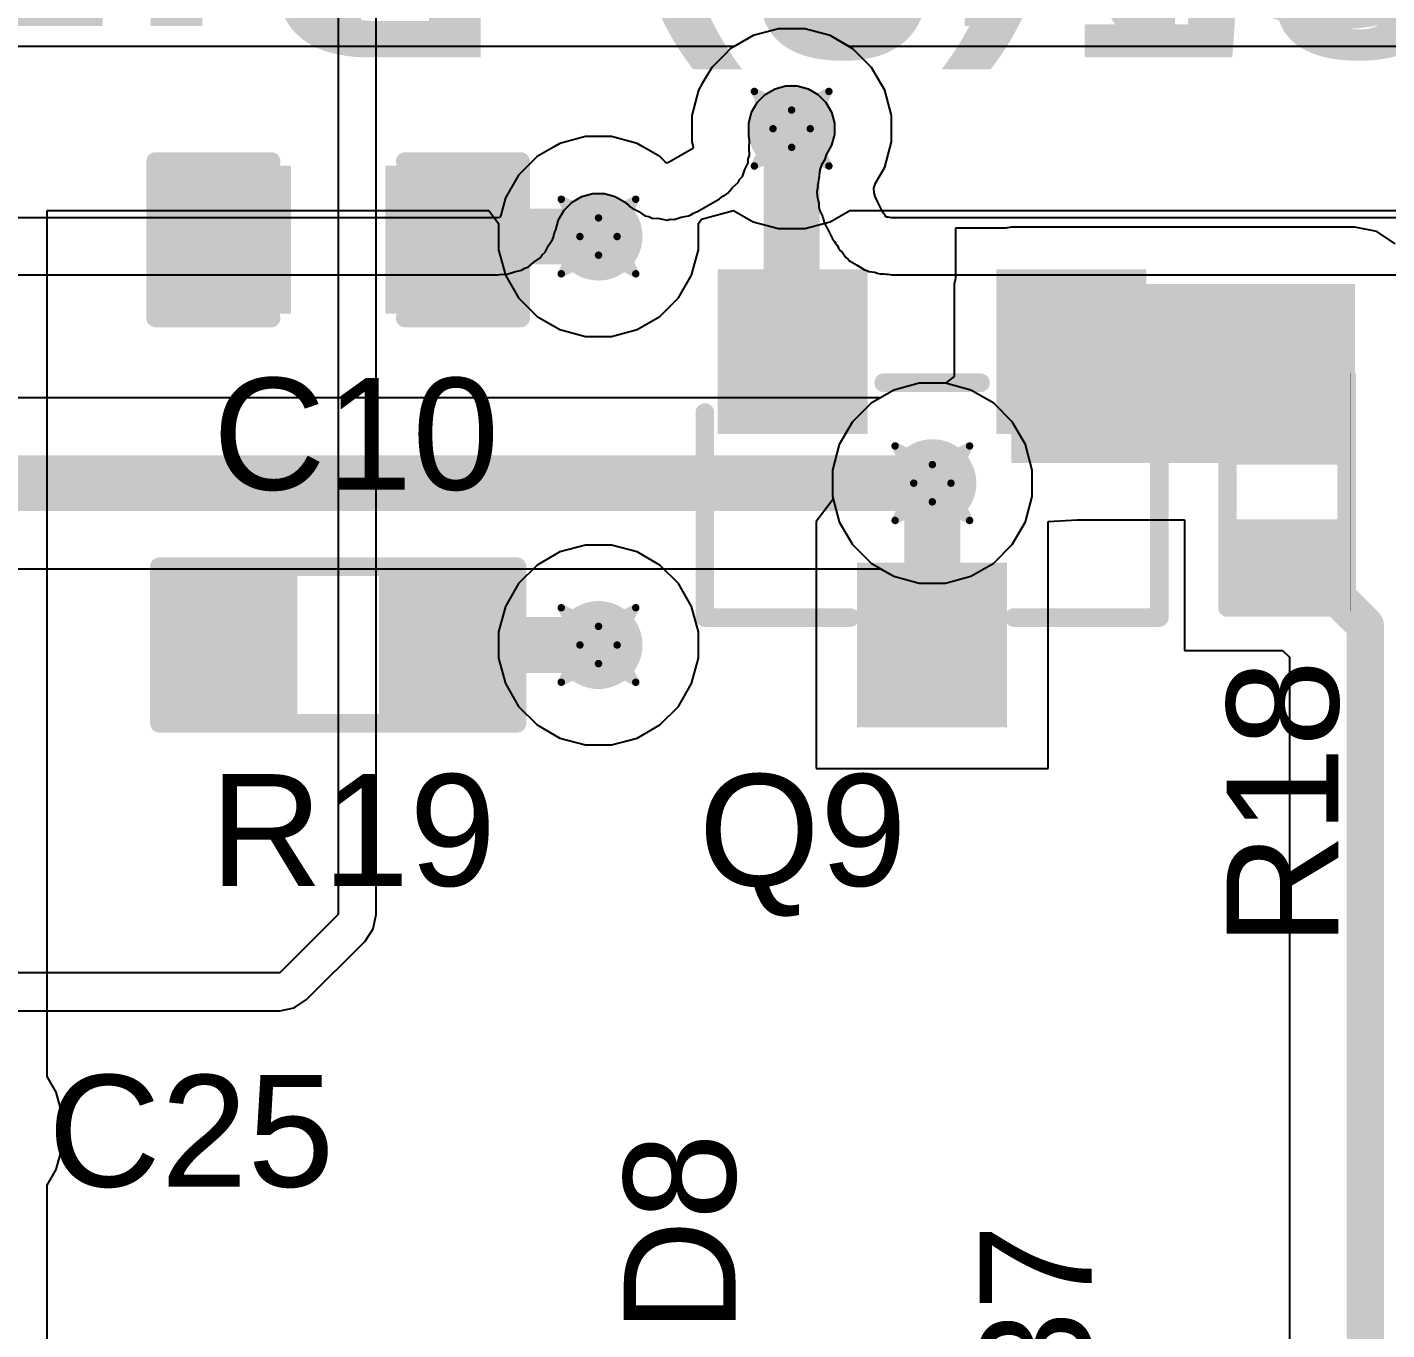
# Model space of a CAD drawing. Header units: inches. Extents: x -36 to 349, y -11 to 240.
# Drawn here: x 7.7 to 16.97, y 102.73 to 111.61 of the extents above; entities that cross this region are included whole.
import ezdxf

# ---------------------------------------------------------------- set-up
doc = ezdxf.new("R2010")
doc.units = ezdxf.units.IN
for name, color, linetype in [('Bottom Layer', 5, 'Continuous'), ('Drill Drawing', 1, 'Continuous'), ('Layer 1', 16, 'Continuous'), ('Layer 2', 76, 'Continuous'), ('Top Layer', 1, 'Continuous'), ('Top Overlay', 2, 'Continuous'), ('Top Paste', 8, 'Continuous'), ('Top Solder', 216, 'Continuous'), ('Via Holes', 16, 'Continuous')]:
    doc.layers.add(name, color=color, linetype=linetype)
doc.styles.add('Arial', font='', dxfattribs={"height": 0.2})
doc.styles.add('Arial Black_Bold', font='', dxfattribs={"height": 0.2})
doc.styles.get('Arial').set_extended_font_data('Arial')
doc.styles.get('Arial Black_Bold').set_extended_font_data('Arial Black', bold=True)

# ---------------------------------------------------------------- blocks, each defined once
blk = doc.blocks.new('R___0603_286')
at = {"layer": 'Top Layer'}
for points in [[(-0.381, 0.4445), (-0.381, -0.4445), (-1.143, -0.4445), (-1.143, 0.4445)], [(1.143, 0.4445), (1.143, -0.4445), (0.381, -0.4445), (0.381, 0.4445)]]:
    blk.add_hatch(color=1, dxfattribs=at).paths.add_polyline_path(points)
at = {"layer": 'Top Paste'}
for points in [[(-0.381, 0.4445), (-0.381, -0.4445), (-1.143, -0.4445), (-1.143, 0.4445)], [(1.143, 0.4445), (1.143, -0.4445), (0.381, -0.4445), (0.381, 0.4445)]]:
    blk.add_hatch(color=8, dxfattribs=at).paths.add_polyline_path(points)
at = {"layer": 'Top Solder'}
for points in [[(-0.2794, 0.5461), (-0.2794, -0.5461), (-1.2446, -0.5461), (-1.2446, 0.5461)], [(1.2446, 0.5461), (1.2446, -0.5461), (0.2794, -0.5461), (0.2794, 0.5461)]]:
    blk.add_hatch(color=216, dxfattribs=at).paths.add_polyline_path(points)
at = {"layer": 'Top Overlay'}
for points in [[(-1.2192, 0.5334, 0.127, 0.127, 0), (-1.2192, -0.5334, 0.127, 0.127, 0)], [(1.2192, 0.5334, 0.127, 0.127, 0), (-1.2192, 0.5334, 0.127, 0.127, 0)], [(1.2192, 0.5334, 0.127, 0.127, 0), (1.2192, -0.5334, 0.127, 0.127, 0)], [(1.2192, -0.5334, 0.127, 0.127, 0), (-1.2192, -0.5334, 0.127, 0.127, 0)]]:
    blk.add_lwpolyline(points, format="xyseb", dxfattribs=at)
for points in [[(-1.2509, 0.5334, 0.0635, 0.0635, 1), (-1.1874, 0.5334, 0.0635, 0.0635, 1)], [(-1.2509, 0.5334, 0.0635, 0.0635, 1), (-1.1874, 0.5334, 0.0635, 0.0635, 1)], [(1.1875, 0.5334, 0.0635, 0.0635, 1), (1.251, 0.5334, 0.0635, 0.0635, 1)], [(1.1875, 0.5334, 0.0635, 0.0635, 1), (1.251, 0.5334, 0.0635, 0.0635, 1)], [(-1.2509, -0.5334, 0.0635, 0.0635, 1), (-1.1874, -0.5334, 0.0635, 0.0635, 1)], [(-1.2509, -0.5334, 0.0635, 0.0635, 1), (-1.1874, -0.5334, 0.0635, 0.0635, 1)], [(1.1875, -0.5334, 0.0635, 0.0635, 1), (1.251, -0.5334, 0.0635, 0.0635, 1)], [(1.1875, -0.5334, 0.0635, 0.0635, 1), (1.251, -0.5334, 0.0635, 0.0635, 1)]]:
    blk.add_lwpolyline(points, format="xyseb", close=True, dxfattribs=at)
blk = doc.blocks.new('R___0402_287')
at = {"layer": 'Top Layer'}
for points in [[(-0.6985, -0.3175), (-0.6985, 0.3175), (-0.2413, 0.3175), (-0.2413, -0.3175)], [(0.2413, -0.3175), (0.2413, 0.3175), (0.6985, 0.3175), (0.6985, -0.3175)]]:
    blk.add_hatch(color=1, dxfattribs=at).paths.add_polyline_path(points)
at = {"layer": 'Top Paste'}
for points in [[(-0.6985, -0.3175), (-0.6985, 0.3175), (-0.2413, 0.3175), (-0.2413, -0.3175)], [(0.2413, -0.3175), (0.2413, 0.3175), (0.6985, 0.3175), (0.6985, -0.3175)]]:
    blk.add_hatch(color=8, dxfattribs=at).paths.add_polyline_path(points)
at = {"layer": 'Top Solder'}
for points in [[(-0.7535, -0.3725), (-0.7535, 0.3725), (-0.1863, 0.3725), (-0.1863, -0.3725)], [(0.1863, -0.3725), (0.1863, 0.3725), (0.7535, 0.3725), (0.7535, -0.3725)]]:
    blk.add_hatch(color=216, dxfattribs=at).paths.add_polyline_path(points)
at = {"layer": 'Top Overlay'}
for points in [[(-0.7874, 0.4064, 0.127, 0.127, 0), (-0.7874, -0.4064, 0.127, 0.127, 0)], [(-0.7874, 0.4064, 0.127, 0.127, 0), (0.7874, 0.4064, 0.127, 0.127, 0)], [(0.7874, 0.4064, 0.127, 0.127, 0), (0.7874, -0.4064, 0.127, 0.127, 0)], [(-0.7874, -0.4064, 0.127, 0.127, 0), (0.7874, -0.4064, 0.127, 0.127, 0)], [(-0.8128, -0.4318, 0.00323, 0.00323, 0), (0.8128, -0.4318, 0.00323, 0.00323, 0)]]:
    blk.add_lwpolyline(points, format="xyseb", dxfattribs=at)
for points in [[(-0.8191, 0.4064, 0.0635, 0.0635, 1), (-0.7556, 0.4064, 0.0635, 0.0635, 1)], [(-0.8191, 0.4064, 0.0635, 0.0635, 1), (-0.7556, 0.4064, 0.0635, 0.0635, 1)], [(0.7557, 0.4064, 0.0635, 0.0635, 1), (0.8192, 0.4064, 0.0635, 0.0635, 1)], [(0.7557, 0.4064, 0.0635, 0.0635, 1), (0.8192, 0.4064, 0.0635, 0.0635, 1)], [(-0.8191, -0.4064, 0.0635, 0.0635, 1), (-0.7556, -0.4064, 0.0635, 0.0635, 1)], [(-0.8191, -0.4064, 0.0635, 0.0635, 1), (-0.7556, -0.4064, 0.0635, 0.0635, 1)], [(0.7557, -0.4064, 0.0635, 0.0635, 1), (0.8192, -0.4064, 0.0635, 0.0635, 1)], [(0.7557, -0.4064, 0.0635, 0.0635, 1), (0.8192, -0.4064, 0.0635, 0.0635, 1)], [(-0.8136, -0.4318, 0.00161, 0.00161, 1), (-0.812, -0.4318, 0.00161, 0.00161, 1)], [(0.812, -0.4318, 0.00161, 0.00161, 1), (0.8136, -0.4318, 0.00161, 0.00161, 1)]]:
    blk.add_lwpolyline(points, format="xyseb", close=True, dxfattribs=at)
blk = doc.blocks.new('SOT_23_301')
at = {"layer": 'Top Layer'}
for points in [[(-0.41, 1.46), (0.41, 1.46), (0.41, 0.54), (-0.41, 0.54)], [(-1.36, -0.54), (-0.54, -0.54), (-0.54, -1.46), (-1.36, -1.46)], [(0.54, -0.54), (1.36, -0.54), (1.36, -1.46), (0.54, -1.46)]]:
    blk.add_hatch(color=1, dxfattribs=at).paths.add_polyline_path(points)
at = {"layer": 'Top Paste'}
for points in [[(-0.41, 1.46), (0.41, 1.46), (0.41, 0.54), (-0.41, 0.54)], [(-1.36, -0.54), (-0.54, -0.54), (-0.54, -1.46), (-1.36, -1.46)], [(0.54, -0.54), (1.36, -0.54), (1.36, -1.46), (0.54, -1.46)]]:
    blk.add_hatch(color=8, dxfattribs=at).paths.add_polyline_path(points)
at = {"layer": 'Top Solder'}
for points in [[(-0.5116, 1.5616), (0.5116, 1.5616), (0.5116, 0.4384), (-0.5116, 0.4384)], [(-1.4616, -0.4384), (-0.4384, -0.4384), (-0.4384, -1.5616), (-1.4616, -1.5616)], [(0.4384, -0.4384), (1.4616, -0.4384), (1.4616, -1.5616), (0.4384, -1.5616)]]:
    blk.add_hatch(color=216, dxfattribs=at).paths.add_polyline_path(points)
at = {"layer": 'Top Overlay'}
for points in [[(-0.5588, 0.8128, 0.127, 0.127, 0), (-1.5494, 0.8128, 0.127, 0.127, 0)], [(-1.5494, 0.8128, 0.127, 0.127, 0), (-1.5494, -0.5842, 0.127, 0.127, 0)], [(1.5494, 0.8128, 0.127, 0.127, 0), (0.5588, 0.8128, 0.127, 0.127, 0)], [(1.5494, 0.8128, 0.127, 0.127, 0), (1.5494, -0.5842, 0.127, 0.127, 0)], [(0.3302, -0.7874, 0.127, 0.127, 0), (-0.3302, -0.7874, 0.127, 0.127, 0)], [(-1.6764, -1.0414, 0.127, 0.127, 0), (-1.6764, -1.2954, 0.127, 0.127, 0)], [(-1.5494, -1.1684, 0.127, 0.127, 0), (-1.6764, -1.0414, 0.127, 0.127, 0)], [(-1.5494, -1.1684, 0.127, 0.127, 0), (-1.6764, -1.2954, 0.127, 0.127, 0)]]:
    blk.add_lwpolyline(points, format="xyseb", dxfattribs=at)
for points in [[(-1.5812, 0.8128, 0.0635, 0.0635, 1), (-1.5177, 0.8128, 0.0635, 0.0635, 1)], [(-1.5812, 0.8128, 0.0635, 0.0635, 1), (-1.5177, 0.8128, 0.0635, 0.0635, 1)], [(-0.5906, 0.8128, 0.0635, 0.0635, 1), (-0.5271, 0.8128, 0.0635, 0.0635, 1)], [(0.527, 0.8128, 0.0635, 0.0635, 1), (0.5905, 0.8128, 0.0635, 0.0635, 1)], [(1.5176, 0.8128, 0.0635, 0.0635, 1), (1.5811, 0.8128, 0.0635, 0.0635, 1)], [(1.5176, 0.8128, 0.0635, 0.0635, 1), (1.5811, 0.8128, 0.0635, 0.0635, 1)], [(-1.5812, -0.5842, 0.0635, 0.0635, 1), (-1.5177, -0.5842, 0.0635, 0.0635, 1)], [(1.5176, -0.5842, 0.0635, 0.0635, 1), (1.5811, -0.5842, 0.0635, 0.0635, 1)], [(-0.362, -0.7874, 0.0635, 0.0635, 1), (-0.2985, -0.7874, 0.0635, 0.0635, 1)], [(0.2984, -0.7874, 0.0635, 0.0635, 1), (0.3619, -0.7874, 0.0635, 0.0635, 1)], [(-1.7082, -1.0414, 0.0635, 0.0635, 1), (-1.6447, -1.0414, 0.0635, 0.0635, 1)], [(-1.7082, -1.0414, 0.0635, 0.0635, 1), (-1.6447, -1.0414, 0.0635, 0.0635, 1)], [(-1.5812, -1.1684, 0.0635, 0.0635, 1), (-1.5177, -1.1684, 0.0635, 0.0635, 1)], [(-1.5812, -1.1684, 0.0635, 0.0635, 1), (-1.5177, -1.1684, 0.0635, 0.0635, 1)], [(-1.7082, -1.2954, 0.0635, 0.0635, 1), (-1.6447, -1.2954, 0.0635, 0.0635, 1)], [(-1.7082, -1.2954, 0.0635, 0.0635, 1), (-1.6447, -1.2954, 0.0635, 0.0635, 1)]]:
    blk.add_lwpolyline(points, format="xyseb", close=True, dxfattribs=at)
blk = doc.blocks.new('C___0603_493')
at = {"layer": 'Top Layer'}
for points in [[(-0.381, 0.4445), (-0.381, -0.4445), (-1.143, -0.4445), (-1.143, 0.4445)], [(1.143, 0.4445), (1.143, -0.4445), (0.381, -0.4445), (0.381, 0.4445)]]:
    blk.add_hatch(color=1, dxfattribs=at).paths.add_polyline_path(points)
at = {"layer": 'Top Paste'}
for points in [[(-0.381, 0.4445), (-0.381, -0.4445), (-1.143, -0.4445), (-1.143, 0.4445)], [(1.143, 0.4445), (1.143, -0.4445), (0.381, -0.4445), (0.381, 0.4445)]]:
    blk.add_hatch(color=8, dxfattribs=at).paths.add_polyline_path(points)
at = {"layer": 'Top Solder'}
for points in [[(-0.321, 0.5045), (-0.321, -0.5045), (-1.203, -0.5045), (-1.203, 0.5045)], [(1.203, 0.5045), (1.203, -0.5045), (0.321, -0.5045), (0.321, 0.5045)]]:
    blk.add_hatch(color=216, dxfattribs=at).paths.add_polyline_path(points)
at = {"layer": 'Top Overlay'}
for points in [[(-1.2446, 0.5334, 0.127, 0.127, 0), (-1.2446, -0.5334, 0.127, 0.127, 0)], [(-0.4572, 0.5334, 0.127, 0.127, 0), (-1.2446, 0.5334, 0.127, 0.127, 0)], [(1.2446, 0.5334, 0.127, 0.127, 0), (0.4572, 0.5334, 0.127, 0.127, 0)], [(1.2446, 0.5334, 0.127, 0.127, 0), (1.2446, -0.5334, 0.127, 0.127, 0)], [(-0.4572, -0.5334, 0.127, 0.127, 0), (-1.2446, -0.5334, 0.127, 0.127, 0)], [(1.2446, -0.5334, 0.127, 0.127, 0), (0.4572, -0.5334, 0.127, 0.127, 0)]]:
    blk.add_lwpolyline(points, format="xyseb", dxfattribs=at)
for points in [[(-1.2763, 0.5334, 0.0635, 0.0635, 1), (-1.2128, 0.5334, 0.0635, 0.0635, 1)], [(-1.2763, 0.5334, 0.0635, 0.0635, 1), (-1.2128, 0.5334, 0.0635, 0.0635, 1)], [(-0.4889, 0.5334, 0.0635, 0.0635, 1), (-0.4254, 0.5334, 0.0635, 0.0635, 1)], [(0.4255, 0.5334, 0.0635, 0.0635, 1), (0.489, 0.5334, 0.0635, 0.0635, 1)], [(1.2129, 0.5334, 0.0635, 0.0635, 1), (1.2764, 0.5334, 0.0635, 0.0635, 1)], [(1.2129, 0.5334, 0.0635, 0.0635, 1), (1.2764, 0.5334, 0.0635, 0.0635, 1)], [(-1.2763, -0.5334, 0.0635, 0.0635, 1), (-1.2128, -0.5334, 0.0635, 0.0635, 1)], [(-1.2763, -0.5334, 0.0635, 0.0635, 1), (-1.2128, -0.5334, 0.0635, 0.0635, 1)], [(-0.4889, -0.5334, 0.0635, 0.0635, 1), (-0.4254, -0.5334, 0.0635, 0.0635, 1)], [(0.4255, -0.5334, 0.0635, 0.0635, 1), (0.489, -0.5334, 0.0635, 0.0635, 1)], [(1.2129, -0.5334, 0.0635, 0.0635, 1), (1.2764, -0.5334, 0.0635, 0.0635, 1)], [(1.2129, -0.5334, 0.0635, 0.0635, 1), (1.2764, -0.5334, 0.0635, 0.0635, 1)]]:
    blk.add_lwpolyline(points, format="xyseb", close=True, dxfattribs=at)

msp = doc.modelspace()

# ---------------------------------------------------------------- hatches: boundary and pattern name
at = {"layer": 'Bottom Layer'}
h = msp.add_hatch(color=5, dxfattribs=at)
edge = h.paths.add_edge_path()
edge.add_arc((12.9083, 110.9201), 0.3, 0, 360)
h = msp.add_hatch(color=5, dxfattribs=at)
edge = h.paths.add_edge_path()
edge.add_arc((11.5914, 110.1852), 0.3, 0, 360)
h = msp.add_hatch(color=5, dxfattribs=at)
edge = h.paths.add_edge_path()
edge.add_arc((13.8677, 108.5039), 0.3, 0, 360)
h = msp.add_hatch(color=5, dxfattribs=at)
edge = h.paths.add_edge_path()
edge.add_arc((11.5914, 107.4011), 0.3, 0, 360)
at = {"layer": 'Layer 1'}
h = msp.add_hatch(color=16, dxfattribs=at)
edge = h.paths.add_edge_path()
edge.add_arc((12.9083, 110.9201), 0.3, 0, 360)
h = msp.add_hatch(color=16, dxfattribs=at)
edge = h.paths.add_edge_path()
edge.add_arc((11.5914, 110.1852), 0.3, 0, 360)
h = msp.add_hatch(color=16, dxfattribs=at)
edge = h.paths.add_edge_path()
edge.add_arc((13.8677, 108.5039), 0.3, 0, 360)
h = msp.add_hatch(color=16, dxfattribs=at)
edge = h.paths.add_edge_path()
edge.add_arc((11.5914, 107.4011), 0.3, 0, 360)
at = {"layer": 'Layer 2'}
h = msp.add_hatch(color=76, dxfattribs=at)
edge = h.paths.add_edge_path()
edge.add_arc((12.9083, 110.9201), 0.3, 0, 360)
h = msp.add_hatch(color=76, dxfattribs=at)
edge = h.paths.add_edge_path()
edge.add_arc((11.5914, 110.1852), 0.3, 0, 360)
h = msp.add_hatch(color=76, dxfattribs=at)
edge = h.paths.add_edge_path()
edge.add_arc((13.8677, 108.5039), 0.3, 0, 360)
h = msp.add_hatch(color=76, dxfattribs=at)
edge = h.paths.add_edge_path()
edge.add_arc((11.5914, 107.4011), 0.3, 0, 360)
at = {"layer": 'Top Layer'}
h = msp.add_hatch(color=1, dxfattribs=at)
edge = h.paths.add_edge_path()
edge.add_arc((12.9083, 110.9201), 0.3, 0, 360)
h = msp.add_hatch(color=1, dxfattribs=at)
edge = h.paths.add_edge_path()
edge.add_arc((11.5914, 110.1852), 0.3, 0, 360)
msp.add_hatch(color=1, dxfattribs=at).paths.add_polyline_path([(14.4058, 108.6424), (16.7487, 108.6424), (16.7487, 109.8612), (14.4058, 109.8612)])
h = msp.add_hatch(color=1, dxfattribs=at)
edge = h.paths.add_edge_path()
edge.add_arc((13.8677, 108.5039), 0.3, 0, 360)
h = msp.add_hatch(color=1, dxfattribs=at)
edge = h.paths.add_edge_path()
edge.add_arc((11.5914, 107.4011), 0.3, 0, 360)
at = {"layer": 'Via Holes'}
h = msp.add_hatch(color=7, dxfattribs=at)
edge = h.paths.add_edge_path()
edge.add_arc((12.9083, 110.9201), 0.15, 0, 360)
h = msp.add_hatch(color=7, dxfattribs=at)
edge = h.paths.add_edge_path()
edge.add_arc((11.5914, 110.1852), 0.15, 0, 360)
h = msp.add_hatch(color=7, dxfattribs=at)
edge = h.paths.add_edge_path()
edge.add_arc((13.8677, 108.5039), 0.15, 0, 360)
h = msp.add_hatch(color=7, dxfattribs=at)
edge = h.paths.add_edge_path()
edge.add_arc((11.5914, 107.4011), 0.15, 0, 360)

# ---------------------------------------------------------------- linework, layer by layer
at = {"layer": 'Bottom Layer'}
for p, q in [((12.6011, 111.5291), (12.4901, 111.465)), ((12.6454, 111.5547), (12.6011, 111.5291)), ((12.6011, 111.5291), (12.6011, 111.5291)), ((12.8186, 111.6011), (12.6454, 111.5547)), ((12.9979, 111.6011), (12.8186, 111.6011)), ((13.1711, 111.5547), (12.9979, 111.6011)), ((13.2154, 111.5291), (13.1711, 111.5547)), ((13.3264, 111.465), (13.2154, 111.5291)), ((13.2154, 111.5291), (13.2154, 111.5291)), ((12.4901, 111.465), (12.454, 111.4289)), ((13.417, 111.3744), (13.3264, 111.465)), ((12.4539, 111.4288), (12.3633, 111.3382)), ((12.454, 111.4289), (12.4539, 111.4288)), ((13.4532, 111.3382), (13.417, 111.3744)), ((13.417, 111.3744), (13.417, 111.3744)), ((12.3633, 111.3382), (12.2992, 111.2272)), ((13.5173, 111.2272), (13.4532, 111.3382)), ((12.2737, 111.1829), (12.2273, 111.0097)), ((12.2992, 111.2272), (12.2737, 111.1829)), ((12.2992, 111.2272), (12.2992, 111.2272)), ((12.6742, 111.0997), (12.7286, 111.1542)), ((12.7286, 111.1542), (12.7953, 111.1927)), ((12.7953, 111.1927), (12.8697, 111.2126)), ((12.8697, 111.2126), (12.9468, 111.2126)), ((12.9468, 111.2126), (13.0212, 111.1927)), ((13.0212, 111.1927), (13.0879, 111.1542)), ((13.0879, 111.1542), (13.1423, 111.0997)), ((13.5428, 111.1829), (13.5173, 111.2272)), ((13.5173, 111.2272), (13.5173, 111.2272)), ((13.5893, 111.0097), (13.5428, 111.1829)), ((12.6357, 111.033), (12.6742, 111.0997)), ((13.1423, 111.0997), (13.1809, 111.033)), ((12.2273, 111.0097), (12.2273, 110.8304)), ((12.6157, 110.9586), (12.6357, 111.033)), ((13.1809, 111.033), (13.2008, 110.9586)), ((13.5893, 110.8304), (13.5893, 111.0097)), ((12.6157, 110.8663), (12.6157, 110.9586)), ((13.2008, 110.8816), (13.1809, 110.8072)), ((13.2008, 110.9586), (13.2008, 110.8816)), ((11.2842, 110.7942), (11.1733, 110.7301)), ((11.2843, 110.7942), (11.2842, 110.7942)), ((11.3285, 110.8198), (11.2843, 110.7942)), ((11.5017, 110.8662), (11.3285, 110.8198)), ((11.6811, 110.8662), (11.5017, 110.8662)), ((11.8543, 110.8198), (11.6811, 110.8662)), ((11.8985, 110.7942), (11.8543, 110.8198)), ((11.8986, 110.7942), (11.8985, 110.7942)), ((12.0095, 110.7301), (11.8986, 110.7942)), ((12.236, 110.7893), (12.2223, 110.7788)), ((12.2273, 110.8304), (12.2337, 110.8063)), ((12.2337, 110.8063), (12.236, 110.7893)), ((12.6189, 110.857), (12.6157, 110.8663)), ((12.6178, 110.7893), (12.6211, 110.84)), ((12.6211, 110.7386), (12.6178, 110.7893)), ((12.6211, 110.84), (12.6189, 110.857)), ((13.1809, 110.8072), (13.1436, 110.7426)), ((13.5428, 110.6572), (13.5893, 110.8304)), ((11.1371, 110.694), (11.0465, 110.6033)), ((11.1733, 110.7301), (11.1371, 110.694)), ((11.1371, 110.694), (11.1371, 110.694)), ((12.0433, 110.6964), (12.0095, 110.7301)), ((12.0569, 110.6859), (12.0433, 110.6964)), ((12.0728, 110.6925), (12.0569, 110.6859)), ((12.2223, 110.7788), (12.0728, 110.6925)), ((12.6112, 110.6887), (12.6129, 110.7143)), ((12.6129, 110.7143), (12.6211, 110.7386)), ((13.1313, 110.7063), (13.1121, 110.6732)), ((13.1436, 110.7426), (13.1313, 110.7063)), ((11.0465, 110.6033), (10.9568, 110.4481)), ((12.5724, 110.5951), (12.5887, 110.6432)), ((12.5887, 110.6432), (12.6112, 110.6887)), ((13.0956, 110.6011), (13.0948, 110.599)), ((13.0948, 110.599), (13.095, 110.5968)), ((13.1006, 110.6391), (13.0956, 110.6011)), ((13.1121, 110.6732), (13.1006, 110.6391)), ((13.48, 110.5483), (13.5428, 110.6572)), ((12.4725, 110.4811), (12.506, 110.5193)), ((12.506, 110.5193), (12.5442, 110.5528)), ((12.5442, 110.5528), (12.5555, 110.5758)), ((12.5555, 110.5758), (12.5724, 110.5951)), ((13.0858, 110.5289), (13.0806, 110.491)), ((13.0875, 110.5412), (13.0855, 110.5352)), ((13.0855, 110.5352), (13.0858, 110.5289)), ((13.0908, 110.565), (13.0875, 110.5412)), ((13.095, 110.5968), (13.0908, 110.565)), ((13.4684, 110.5142), (13.48, 110.5483)), ((13.4703, 110.4823), (13.4684, 110.5142)), ((10.9568, 110.4481), (10.9253, 110.3303)), ((11.3573, 110.3648), (11.4118, 110.4193)), ((11.4118, 110.4193), (11.4785, 110.4578)), ((11.4785, 110.4578), (11.5529, 110.4777)), ((11.5529, 110.4777), (11.6299, 110.4777)), ((11.6299, 110.4777), (11.7043, 110.4578)), ((11.7043, 110.4578), (11.7798, 110.4142)), ((11.7798, 110.4142), (11.7806, 110.4137)), ((11.7806, 110.4137), (11.7822, 110.4113)), ((12.267, 110.3561), (12.4166, 110.4424)), ((12.4166, 110.4424), (12.4274, 110.4519)), ((12.4274, 110.4519), (12.4302, 110.4529)), ((12.4302, 110.4529), (12.4397, 110.4612)), ((12.4397, 110.4612), (12.4588, 110.4707)), ((12.4588, 110.4707), (12.4725, 110.4811)), ((13.0806, 110.491), (13.0825, 110.4591)), ((13.0825, 110.4591), (13.09, 110.4305)), ((13.09, 110.4305), (13.0895, 110.4263)), ((13.0895, 110.4263), (13.0926, 110.4155)), ((13.0926, 110.4155), (13.0945, 110.3839)), ((13.4767, 110.4579), (13.4703, 110.4823)), ((13.4923, 110.4276), (13.4767, 110.4579)), ((13.4934, 110.4236), (13.4923, 110.4276)), ((13.5331, 110.3462), (13.4934, 110.4236)), ((10.9253, 110.3303), (10.9187, 110.3144)), ((11.3188, 110.2981), (11.3573, 110.3648)), ((11.7822, 110.4113), (11.7928, 110.4042)), ((11.7928, 110.4042), (11.8068, 110.3882)), ((11.8068, 110.3882), (11.8205, 110.3777)), ((11.8205, 110.3777), (11.866, 110.3553)), ((11.866, 110.3553), (11.9082, 110.327)), ((11.9082, 110.327), (11.9334, 110.322)), ((11.9334, 110.322), (11.9564, 110.3107)), ((12.1557, 110.3171), (12.2056, 110.327)), ((12.2056, 110.327), (12.2215, 110.3336)), ((12.2215, 110.3336), (12.2392, 110.3454)), ((12.2392, 110.3454), (12.2512, 110.3495)), ((12.2512, 110.3495), (12.2534, 110.3514)), ((12.2534, 110.3514), (12.267, 110.3561)), ((13.0945, 110.3839), (13.1009, 110.3595)), ((13.1009, 110.3595), (13.1176, 110.3251)), ((13.1176, 110.3251), (13.1209, 110.3125)), ((13.5468, 110.329), (13.5331, 110.3462)), ((13.5532, 110.3165), (13.5468, 110.329)), ((10.9016, 110.3122), (7.1787, 110.3122)), ((10.9187, 110.3144), (10.9016, 110.3122)), ((11.2941, 110.2168), (11.3005, 110.2298)), ((11.3005, 110.2298), (11.3188, 110.2981)), ((11.9564, 110.3107), (12.0071, 110.3074)), ((12.0071, 110.3074), (12.0569, 110.2975)), ((12.0569, 110.2975), (12.0821, 110.3025)), ((12.0821, 110.3025), (12.1076, 110.3008)), ((12.1076, 110.3008), (12.1557, 110.3171)), ((13.1209, 110.3125), (13.1226, 110.3103)), ((13.1226, 110.3103), (13.1311, 110.2805)), ((13.1311, 110.2805), (13.1466, 110.2502)), ((13.1466, 110.2502), (13.1478, 110.2462)), ((13.1478, 110.2462), (13.1875, 110.1689)), ((13.5672, 110.3165), (13.5532, 110.3165)), ((13.5888, 110.3122), (13.5672, 110.3165)), ((19.8409, 110.3122), (13.5888, 110.3122)), ((11.2494, 110.1235), (11.2776, 110.1658)), ((11.2776, 110.1658), (11.2842, 110.1816)), ((11.2842, 110.1816), (11.2883, 110.2025)), ((11.2883, 110.2025), (11.2939, 110.2139)), ((11.2939, 110.2139), (11.2941, 110.2168)), ((13.1875, 110.1689), (13.2012, 110.1516)), ((13.2012, 110.1516), (13.2012, 110.1516)), ((13.2012, 110.1516), (13.2076, 110.1391)), ((13.2076, 110.1391), (13.2177, 110.1264)), ((11.1934, 110.0398), (11.2076, 110.0611)), ((11.2076, 110.0611), (11.2269, 110.078)), ((11.2269, 110.078), (11.2494, 110.1235)), ((13.2177, 110.1264), (13.2287, 110.1049)), ((13.2287, 110.1049), (13.2424, 110.0876)), ((13.2424, 110.0876), (13.2551, 110.0768)), ((13.2551, 110.0768), (13.2785, 110.0418)), ((13.2785, 110.0418), (13.2918, 110.0329)), ((11.0175, 109.9456), (11.0674, 109.9556)), ((11.0674, 109.9556), (11.0887, 109.9698)), ((11.0887, 109.9698), (11.1129, 109.978)), ((11.1129, 109.978), (11.1511, 110.0115)), ((11.1511, 110.0115), (11.1934, 110.0398)), ((13.2918, 110.0329), (13.3018, 110.0204)), ((13.3018, 110.0204), (13.3544, 109.9911)), ((13.3544, 109.9911), (13.4045, 109.9576)), ((13.4045, 109.9576), (13.4202, 109.9545)), ((13.4202, 109.9545), (13.4342, 109.9467)), ((7.3385, 109.9237), (10.9016, 109.9237)), ((10.9016, 109.9237), (10.9158, 109.9266)), ((10.9158, 109.9266), (10.9187, 109.926)), ((10.9187, 109.926), (10.9311, 109.9284)), ((10.9311, 109.9284), (10.9523, 109.9271)), ((10.9523, 109.9271), (10.9694, 109.9293)), ((10.9694, 109.9293), (11.0175, 109.9456)), ((13.4342, 109.9467), (13.476, 109.9419)), ((13.476, 109.9419), (13.4914, 109.9355)), ((13.4914, 109.9355), (13.513, 109.9312)), ((13.513, 109.9312), (13.5372, 109.9312)), ((13.5372, 109.9312), (13.5532, 109.928)), ((13.5532, 109.928), (13.5672, 109.928)), ((13.5672, 109.928), (13.5888, 109.9237)), ((13.5888, 109.9237), (19.6286, 109.9237)), ((13.6048, 109.1385), (13.5149, 109.0866)), ((13.778, 109.1849), (13.6048, 109.1385)), ((13.9573, 109.1849), (13.778, 109.1849)), ((14.1305, 109.1385), (13.9573, 109.1849)), ((14.2858, 109.0488), (14.1305, 109.1385)), ((13.5149, 109.0866), (6.799, 109.0866)), ((14.4126, 108.922), (14.2858, 109.0488)), ((14.5022, 108.7668), (14.4126, 108.922)), ((14.5487, 108.5935), (14.5022, 108.7668)), ((14.5487, 108.4142), (14.5487, 108.5935)), ((14.5022, 108.241), (14.5487, 108.4142)), ((14.4126, 108.0858), (14.5022, 108.241)), ((14.2858, 107.959), (14.4126, 108.0858)), ((6.799, 107.9212), (13.5149, 107.9212)), ((13.5149, 107.9212), (13.6048, 107.8693)), ((14.1305, 107.8693), (14.2858, 107.959)), ((13.6048, 107.8693), (13.778, 107.8229)), ((13.778, 107.8229), (13.8546, 107.8229)), ((13.8546, 107.8229), (13.8677, 107.8203)), ((13.8677, 107.8203), (13.8807, 107.8229)), ((13.8807, 107.8229), (13.9573, 107.8229)), ((13.9573, 107.8229), (14.1305, 107.8693))]:
    msp.add_line(p, q, dxfattribs=at)
for points in [[(6.4463, 108.5039, 0.381, 0.381, 0), (13.7668, 108.5039, 0.381, 0.381, 0)], [(13.7668, 108.5039, 0.381, 0.381, 0), (13.8677, 108.403, 0.381, 0.381, 0)]]:
    msp.add_lwpolyline(points, format="xyseb", dxfattribs=at)
for points in [[(13.6715, 108.5039, 0.1905, 0.1905, 1), (13.862, 108.5039, 0.1905, 0.1905, 1)], [(13.6715, 108.5039, 0.1905, 0.1905, 1), (13.862, 108.5039, 0.1905, 0.1905, 1)], [(13.7724, 108.403, 0.1905, 0.1905, 1), (13.9629, 108.403, 0.1905, 0.1905, 1)]]:
    msp.add_lwpolyline(points, format="xyseb", close=True, dxfattribs=at)
at = {"layer": 'Drill Drawing'}
for points in [[(12.6543, 111.1741, 0.0508, 0.0508, 0), (12.9083, 111.0471, 0.0508, 0.0508, 0)], [(12.6543, 111.1741, 0.0508, 0.0508, 0), (12.7813, 110.9201, 0.0508, 0.0508, 0)], [(12.9083, 111.0471, 0.0508, 0.0508, 0), (13.1623, 111.1741, 0.0508, 0.0508, 0)], [(13.0353, 110.9201, 0.0508, 0.0508, 0), (13.1623, 111.1741, 0.0508, 0.0508, 0)], [(12.6543, 110.6661, 0.0508, 0.0508, 0), (12.7813, 110.9201, 0.0508, 0.0508, 0)], [(13.0353, 110.9201, 0.0508, 0.0508, 0), (13.1623, 110.6661, 0.0508, 0.0508, 0)], [(12.6543, 110.6661, 0.0508, 0.0508, 0), (12.9083, 110.7931, 0.0508, 0.0508, 0)], [(12.9083, 110.7931, 0.0508, 0.0508, 0), (13.1623, 110.6661, 0.0508, 0.0508, 0)], [(11.3374, 110.4392, 0.0508, 0.0508, 0), (11.5914, 110.3122, 0.0508, 0.0508, 0)], [(11.3374, 110.4392, 0.0508, 0.0508, 0), (11.4644, 110.1852, 0.0508, 0.0508, 0)], [(11.5914, 110.3122, 0.0508, 0.0508, 0), (11.8454, 110.4392, 0.0508, 0.0508, 0)], [(11.7184, 110.1852, 0.0508, 0.0508, 0), (11.8454, 110.4392, 0.0508, 0.0508, 0)], [(11.3374, 109.9312, 0.0508, 0.0508, 0), (11.4644, 110.1852, 0.0508, 0.0508, 0)], [(11.7184, 110.1852, 0.0508, 0.0508, 0), (11.8454, 109.9312, 0.0508, 0.0508, 0)], [(11.3374, 109.9312, 0.0508, 0.0508, 0), (11.5914, 110.0582, 0.0508, 0.0508, 0)], [(11.5914, 110.0582, 0.0508, 0.0508, 0), (11.8454, 109.9312, 0.0508, 0.0508, 0)], [(13.6137, 108.7579, 0.0508, 0.0508, 0), (13.8677, 108.6309, 0.0508, 0.0508, 0)], [(13.6137, 108.7579, 0.0508, 0.0508, 0), (13.7407, 108.5039, 0.0508, 0.0508, 0)], [(13.8677, 108.6309, 0.0508, 0.0508, 0), (14.1217, 108.7579, 0.0508, 0.0508, 0)], [(13.9947, 108.5039, 0.0508, 0.0508, 0), (14.1217, 108.7579, 0.0508, 0.0508, 0)], [(13.6137, 108.2499, 0.0508, 0.0508, 0), (13.7407, 108.5039, 0.0508, 0.0508, 0)], [(13.9947, 108.5039, 0.0508, 0.0508, 0), (14.1217, 108.2499, 0.0508, 0.0508, 0)], [(13.6137, 108.2499, 0.0508, 0.0508, 0), (13.8677, 108.3769, 0.0508, 0.0508, 0)], [(13.8677, 108.3769, 0.0508, 0.0508, 0), (14.1217, 108.2499, 0.0508, 0.0508, 0)], [(11.3374, 107.6551, 0.0508, 0.0508, 0), (11.5914, 107.5281, 0.0508, 0.0508, 0)], [(11.3374, 107.6551, 0.0508, 0.0508, 0), (11.4644, 107.4011, 0.0508, 0.0508, 0)], [(11.5914, 107.5281, 0.0508, 0.0508, 0), (11.8454, 107.6551, 0.0508, 0.0508, 0)], [(11.7184, 107.4011, 0.0508, 0.0508, 0), (11.8454, 107.6551, 0.0508, 0.0508, 0)], [(11.3374, 107.1471, 0.0508, 0.0508, 0), (11.4644, 107.4011, 0.0508, 0.0508, 0)], [(11.7184, 107.4011, 0.0508, 0.0508, 0), (11.8454, 107.1471, 0.0508, 0.0508, 0)], [(11.3374, 107.1471, 0.0508, 0.0508, 0), (11.5914, 107.2741, 0.0508, 0.0508, 0)], [(11.5914, 107.2741, 0.0508, 0.0508, 0), (11.8454, 107.1471, 0.0508, 0.0508, 0)]]:
    msp.add_lwpolyline(points, format="xyseb", dxfattribs=at)
for points in [[(12.6416, 111.1741, 0.0254, 0.0254, 1), (12.667, 111.1741, 0.0254, 0.0254, 1)], [(12.6416, 111.1741, 0.0254, 0.0254, 1), (12.667, 111.1741, 0.0254, 0.0254, 1)], [(13.1496, 111.1741, 0.0254, 0.0254, 1), (13.175, 111.1741, 0.0254, 0.0254, 1)], [(13.1496, 111.1741, 0.0254, 0.0254, 1), (13.175, 111.1741, 0.0254, 0.0254, 1)], [(12.8956, 111.0471, 0.0254, 0.0254, 1), (12.921, 111.0471, 0.0254, 0.0254, 1)], [(12.8956, 111.0471, 0.0254, 0.0254, 1), (12.921, 111.0471, 0.0254, 0.0254, 1)], [(12.7686, 110.9201, 0.0254, 0.0254, 1), (12.794, 110.9201, 0.0254, 0.0254, 1)], [(12.7686, 110.9201, 0.0254, 0.0254, 1), (12.794, 110.9201, 0.0254, 0.0254, 1)], [(13.0226, 110.9201, 0.0254, 0.0254, 1), (13.048, 110.9201, 0.0254, 0.0254, 1)], [(13.0226, 110.9201, 0.0254, 0.0254, 1), (13.048, 110.9201, 0.0254, 0.0254, 1)], [(12.8956, 110.7931, 0.0254, 0.0254, 1), (12.921, 110.7931, 0.0254, 0.0254, 1)], [(12.8956, 110.7931, 0.0254, 0.0254, 1), (12.921, 110.7931, 0.0254, 0.0254, 1)], [(12.6416, 110.6661, 0.0254, 0.0254, 1), (12.667, 110.6661, 0.0254, 0.0254, 1)], [(12.6416, 110.6661, 0.0254, 0.0254, 1), (12.667, 110.6661, 0.0254, 0.0254, 1)], [(13.1496, 110.6661, 0.0254, 0.0254, 1), (13.175, 110.6661, 0.0254, 0.0254, 1)], [(13.1496, 110.6661, 0.0254, 0.0254, 1), (13.175, 110.6661, 0.0254, 0.0254, 1)], [(11.3247, 110.4392, 0.0254, 0.0254, 1), (11.3501, 110.4392, 0.0254, 0.0254, 1)], [(11.3247, 110.4392, 0.0254, 0.0254, 1), (11.3501, 110.4392, 0.0254, 0.0254, 1)], [(11.8327, 110.4392, 0.0254, 0.0254, 1), (11.8581, 110.4392, 0.0254, 0.0254, 1)], [(11.8327, 110.4392, 0.0254, 0.0254, 1), (11.8581, 110.4392, 0.0254, 0.0254, 1)], [(11.5787, 110.3122, 0.0254, 0.0254, 1), (11.6041, 110.3122, 0.0254, 0.0254, 1)], [(11.5787, 110.3122, 0.0254, 0.0254, 1), (11.6041, 110.3122, 0.0254, 0.0254, 1)], [(11.4517, 110.1852, 0.0254, 0.0254, 1), (11.4771, 110.1852, 0.0254, 0.0254, 1)], [(11.4517, 110.1852, 0.0254, 0.0254, 1), (11.4771, 110.1852, 0.0254, 0.0254, 1)], [(11.7057, 110.1852, 0.0254, 0.0254, 1), (11.7311, 110.1852, 0.0254, 0.0254, 1)], [(11.7057, 110.1852, 0.0254, 0.0254, 1), (11.7311, 110.1852, 0.0254, 0.0254, 1)], [(11.5787, 110.0582, 0.0254, 0.0254, 1), (11.6041, 110.0582, 0.0254, 0.0254, 1)], [(11.5787, 110.0582, 0.0254, 0.0254, 1), (11.6041, 110.0582, 0.0254, 0.0254, 1)], [(11.3247, 109.9312, 0.0254, 0.0254, 1), (11.3501, 109.9312, 0.0254, 0.0254, 1)], [(11.3247, 109.9312, 0.0254, 0.0254, 1), (11.3501, 109.9312, 0.0254, 0.0254, 1)], [(11.8327, 109.9312, 0.0254, 0.0254, 1), (11.8581, 109.9312, 0.0254, 0.0254, 1)], [(11.8327, 109.9312, 0.0254, 0.0254, 1), (11.8581, 109.9312, 0.0254, 0.0254, 1)], [(13.601, 108.7579, 0.0254, 0.0254, 1), (13.6264, 108.7579, 0.0254, 0.0254, 1)], [(13.601, 108.7579, 0.0254, 0.0254, 1), (13.6264, 108.7579, 0.0254, 0.0254, 1)], [(14.109, 108.7579, 0.0254, 0.0254, 1), (14.1344, 108.7579, 0.0254, 0.0254, 1)], [(14.109, 108.7579, 0.0254, 0.0254, 1), (14.1344, 108.7579, 0.0254, 0.0254, 1)], [(13.855, 108.6309, 0.0254, 0.0254, 1), (13.8804, 108.6309, 0.0254, 0.0254, 1)], [(13.855, 108.6309, 0.0254, 0.0254, 1), (13.8804, 108.6309, 0.0254, 0.0254, 1)], [(13.728, 108.5039, 0.0254, 0.0254, 1), (13.7534, 108.5039, 0.0254, 0.0254, 1)], [(13.728, 108.5039, 0.0254, 0.0254, 1), (13.7534, 108.5039, 0.0254, 0.0254, 1)], [(13.982, 108.5039, 0.0254, 0.0254, 1), (14.0074, 108.5039, 0.0254, 0.0254, 1)], [(13.982, 108.5039, 0.0254, 0.0254, 1), (14.0074, 108.5039, 0.0254, 0.0254, 1)], [(13.855, 108.3769, 0.0254, 0.0254, 1), (13.8804, 108.3769, 0.0254, 0.0254, 1)], [(13.855, 108.3769, 0.0254, 0.0254, 1), (13.8804, 108.3769, 0.0254, 0.0254, 1)], [(13.601, 108.2499, 0.0254, 0.0254, 1), (13.6264, 108.2499, 0.0254, 0.0254, 1)], [(13.601, 108.2499, 0.0254, 0.0254, 1), (13.6264, 108.2499, 0.0254, 0.0254, 1)], [(14.109, 108.2499, 0.0254, 0.0254, 1), (14.1344, 108.2499, 0.0254, 0.0254, 1)], [(14.109, 108.2499, 0.0254, 0.0254, 1), (14.1344, 108.2499, 0.0254, 0.0254, 1)], [(11.3247, 107.6551, 0.0254, 0.0254, 1), (11.3501, 107.6551, 0.0254, 0.0254, 1)], [(11.3247, 107.6551, 0.0254, 0.0254, 1), (11.3501, 107.6551, 0.0254, 0.0254, 1)], [(11.8327, 107.6551, 0.0254, 0.0254, 1), (11.8581, 107.6551, 0.0254, 0.0254, 1)], [(11.8327, 107.6551, 0.0254, 0.0254, 1), (11.8581, 107.6551, 0.0254, 0.0254, 1)], [(11.5787, 107.5281, 0.0254, 0.0254, 1), (11.6041, 107.5281, 0.0254, 0.0254, 1)], [(11.5787, 107.5281, 0.0254, 0.0254, 1), (11.6041, 107.5281, 0.0254, 0.0254, 1)], [(11.4517, 107.4011, 0.0254, 0.0254, 1), (11.4771, 107.4011, 0.0254, 0.0254, 1)], [(11.4517, 107.4011, 0.0254, 0.0254, 1), (11.4771, 107.4011, 0.0254, 0.0254, 1)], [(11.7057, 107.4011, 0.0254, 0.0254, 1), (11.7311, 107.4011, 0.0254, 0.0254, 1)], [(11.7057, 107.4011, 0.0254, 0.0254, 1), (11.7311, 107.4011, 0.0254, 0.0254, 1)], [(11.5787, 107.2741, 0.0254, 0.0254, 1), (11.6041, 107.2741, 0.0254, 0.0254, 1)], [(11.5787, 107.2741, 0.0254, 0.0254, 1), (11.6041, 107.2741, 0.0254, 0.0254, 1)], [(11.3247, 107.1471, 0.0254, 0.0254, 1), (11.3501, 107.1471, 0.0254, 0.0254, 1)], [(11.3247, 107.1471, 0.0254, 0.0254, 1), (11.3501, 107.1471, 0.0254, 0.0254, 1)], [(11.8327, 107.1471, 0.0254, 0.0254, 1), (11.8581, 107.1471, 0.0254, 0.0254, 1)], [(11.8327, 107.1471, 0.0254, 0.0254, 1), (11.8581, 107.1471, 0.0254, 0.0254, 1)]]:
    msp.add_lwpolyline(points, format="xyseb", close=True, dxfattribs=at)
at = {"layer": 'Layer 1'}
for p, q in [((13.6048, 109.1385), (13.4495, 109.0488)), ((13.778, 109.1849), (13.6048, 109.1385)), ((13.9573, 109.1849), (13.778, 109.1849)), ((14.1305, 109.1385), (13.9573, 109.1849)), ((14.2858, 109.0488), (14.1305, 109.1385)), ((13.4495, 109.0488), (13.3227, 108.922)), ((14.4126, 108.922), (14.2858, 109.0488)), ((13.3227, 108.922), (13.2331, 108.7668)), ((14.5022, 108.7668), (14.4126, 108.922)), ((13.2331, 108.7668), (13.1867, 108.5935)), ((14.5487, 108.5935), (14.5022, 108.7668)), ((13.1867, 108.5935), (13.1867, 108.4142)), ((14.5487, 108.4142), (14.5487, 108.5935)), ((13.1867, 108.4142), (13.2331, 108.241)), ((14.5022, 108.241), (14.5487, 108.4142)), ((13.2331, 108.241), (13.3227, 108.0858)), ((14.4126, 108.0858), (14.5022, 108.241)), ((13.3227, 108.0858), (13.4495, 107.959)), ((14.2858, 107.959), (14.4126, 108.0858)), ((13.4495, 107.959), (13.6048, 107.8693)), ((14.1305, 107.8693), (14.2858, 107.959)), ((13.6048, 107.8693), (13.778, 107.8229)), ((13.778, 107.8229), (13.9573, 107.8229)), ((13.9573, 107.8229), (14.1305, 107.8693))]:
    msp.add_line(p, q, dxfattribs=at)
at = {"layer": 'Layer 2'}
for p, q in [((12.6454, 111.5547), (12.5171, 111.4806)), ((12.8186, 111.6011), (12.6454, 111.5547)), ((12.9979, 111.6011), (12.8186, 111.6011)), ((13.1711, 111.5547), (12.9979, 111.6011)), ((13.2994, 111.4806), (13.1711, 111.5547)), ((12.5171, 111.4806), (6.7146, 111.4806)), ((71.1159, 111.4806), (13.2994, 111.4806)), ((7.8322, 104.4594), (7.8322, 110.363)), ((7.8322, 110.363), (10.8428, 110.363)), ((10.8428, 110.363), (10.9104, 110.2749)), ((12.2944, 110.3035), (12.5119, 110.3626)), ((12.5119, 110.3626), (12.6454, 110.2855)), ((13.1711, 110.2855), (13.3054, 110.363)), ((13.3054, 110.363), (19.5477, 110.363)), ((10.9104, 110.2749), (10.9104, 110.0955)), ((12.2724, 110.2749), (12.2944, 110.3035)), ((12.2724, 110.0955), (12.2724, 110.2749)), ((12.6454, 110.2855), (12.8186, 110.2391)), ((12.8186, 110.2391), (12.9979, 110.2391)), ((12.9979, 110.2391), (13.1711, 110.2855)), ((10.9104, 110.0955), (10.9568, 109.9223)), ((12.226, 109.9223), (12.2724, 110.0955)), ((10.9568, 109.9223), (11.0465, 109.7671)), ((12.1363, 109.7671), (12.226, 109.9223)), ((11.0465, 109.7671), (11.1733, 109.6403)), ((12.0095, 109.6403), (12.1363, 109.7671)), ((11.1733, 109.6403), (11.3285, 109.5506)), ((11.8543, 109.5506), (12.0095, 109.6403)), ((11.3285, 109.5506), (11.5017, 109.5042)), ((11.5017, 109.5042), (11.6811, 109.5042)), ((11.6811, 109.5042), (11.8543, 109.5506)), ((13.6048, 109.1385), (13.4495, 109.0488)), ((13.778, 109.1849), (13.6048, 109.1385)), ((13.9573, 109.1849), (13.778, 109.1849)), ((14.1305, 109.1385), (13.9573, 109.1849)), ((14.2858, 109.0488), (14.1305, 109.1385)), ((13.4495, 109.0488), (13.3227, 108.922)), ((14.4126, 108.922), (14.2858, 109.0488)), ((13.3227, 108.922), (13.2331, 108.7668)), ((14.5022, 108.7668), (14.4126, 108.922)), ((13.2331, 108.7668), (13.1867, 108.5935)), ((14.5487, 108.5935), (14.5022, 108.7668)), ((13.1867, 108.5935), (13.1867, 108.4142)), ((14.5487, 108.4142), (14.5487, 108.5935)), ((13.1867, 108.4142), (13.2331, 108.241)), ((14.5022, 108.241), (14.5487, 108.4142)), ((13.2331, 108.241), (13.3227, 108.0858)), ((14.4126, 108.0858), (14.5022, 108.241)), ((11.3285, 108.0357), (11.1733, 107.946)), ((11.5017, 108.0821), (11.3285, 108.0357)), ((11.6811, 108.0821), (11.5017, 108.0821)), ((11.8543, 108.0357), (11.6811, 108.0821)), ((12.0095, 107.946), (11.8543, 108.0357)), ((13.3227, 108.0858), (13.4495, 107.959)), ((14.2858, 107.959), (14.4126, 108.0858)), ((11.1733, 107.946), (11.0465, 107.8193)), ((12.1363, 107.8193), (12.0095, 107.946)), ((13.4495, 107.959), (13.6048, 107.8693)), ((14.1305, 107.8693), (14.2858, 107.959)), ((11.0465, 107.8193), (10.9568, 107.664)), ((12.226, 107.664), (12.1363, 107.8193)), ((13.6048, 107.8693), (13.778, 107.8229)), ((13.778, 107.8229), (13.9573, 107.8229)), ((13.9573, 107.8229), (14.1305, 107.8693)), ((10.9568, 107.664), (10.9104, 107.4908)), ((12.2724, 107.4908), (12.226, 107.664)), ((10.9104, 107.4908), (10.9104, 107.3115)), ((12.2724, 107.3115), (12.2724, 107.4908)), ((10.9104, 107.3115), (10.9568, 107.1382)), ((12.226, 107.1382), (12.2724, 107.3115)), ((10.9568, 107.1382), (11.0465, 106.983)), ((12.1363, 106.983), (12.226, 107.1382)), ((11.0465, 106.983), (11.1733, 106.8562)), ((12.0095, 106.8562), (12.1363, 106.983)), ((11.1733, 106.8562), (11.3285, 106.7665)), ((11.8543, 106.7665), (12.0095, 106.8562)), ((11.3285, 106.7665), (11.5017, 106.7201)), ((11.5017, 106.7201), (11.6811, 106.7201)), ((11.6811, 106.7201), (11.8543, 106.7665)), ((7.894, 104.3522), (7.8322, 104.4594)), ((7.9405, 104.179), (7.894, 104.3522)), ((7.9405, 103.9997), (7.9405, 104.179)), ((7.894, 103.8265), (7.9405, 103.9997)), ((7.8322, 103.7194), (7.894, 103.8265)), ((7.8322, 100.6284), (7.8322, 103.7194))]:
    msp.add_line(p, q, dxfattribs=at)
at = {"layer": 'Top Layer'}
for p, q in [((9.8162, 120.3452), (9.8162, 105.5652)), ((10.0751, 105.5652), (10.0751, 115.4723)), ((14.3682, 110.2422), (14.0248, 110.2422)), ((14.0248, 110.2422), (14.0248, 109.8987)), ((14.4058, 110.2496), (14.3682, 110.2422)), ((16.7487, 110.2496), (14.4058, 110.2496)), ((16.8974, 110.22), (16.7487, 110.2496)), ((17.0234, 110.1358), (16.8974, 110.22)), ((14.0248, 109.8987), (14.0173, 109.8612)), ((14.0173, 109.8612), (14.0173, 109.2309)), ((14.0173, 109.2309), (13.9573, 109.1849)), ((13.6048, 109.1385), (13.4495, 109.0488)), ((13.778, 109.1849), (13.6048, 109.1385)), ((13.9573, 109.1849), (13.778, 109.1849)), ((13.4495, 109.0488), (13.3227, 108.922)), ((13.3227, 108.922), (13.2331, 108.7668)), ((13.2331, 108.7668), (13.1867, 108.5935)), ((13.1867, 108.5935), (13.1867, 108.4142)), ((13.1919, 108.3947), (13.0748, 108.2421)), ((13.1867, 108.4142), (13.1919, 108.3947)), ((13.0748, 108.2421), (13.0748, 108.2421)), ((13.0748, 108.2421), (13.0748, 106.5601)), ((14.6568, 108.2421), (14.8551, 108.2539)), ((14.6568, 106.5601), (14.6568, 108.2421)), ((14.8551, 108.2539), (15.5881, 108.2539)), ((15.5881, 108.2539), (15.5881, 107.3646)), ((15.5881, 107.3646), (16.2561, 107.3646)), ((16.2561, 107.3646), (16.3027, 107.3179)), ((16.3027, 107.3179), (16.3027, 95.1442)), ((13.0748, 106.5601), (14.6568, 106.5601)), ((9.8162, 105.5652), (9.4181, 105.1671)), ((10.0554, 105.466), (10.0751, 105.5652)), ((9.9993, 105.382), (10.0554, 105.466)), ((9.6012, 104.9839), (9.9993, 105.382)), ((9.4181, 105.1671), (4.1381, 105.1671)), ((9.5172, 104.9278), (9.6012, 104.9839)), ((5.4954, 104.9081), (9.4181, 104.9081)), ((9.4181, 104.9081), (9.5172, 104.9278))]:
    msp.add_line(p, q, dxfattribs=at)
for points in [[(12.9083, 109.4087, 0.381, 0.381, 0), (12.9083, 110.9201, 0.381, 0.381, 0)], [(10.6002, 110.1852, 0.381, 0.381, 0), (11.5914, 110.1852, 0.381, 0.381, 0)], [(10.5781, 110.1632, 0.2032, 0.2032, 0), (10.6002, 110.1852, 0.2032, 0.2032, 0)], [(12.9083, 109.4087, 0.2032, 0.2032, 0), (12.9158, 109.4012, 0.2032, 0.2032, 0)], [(13.8677, 107.403, 0.381, 0.381, 0), (13.8677, 108.5039, 0.381, 0.381, 0)], [(16.2866, 107.9742, 0.254, 0.254, 0), (16.3882, 107.8726, 0.254, 0.254, 0)], [(16.3882, 107.8726, 0.254, 0.254, 0), (16.4806, 107.8726, 0.254, 0.254, 0)], [(16.4806, 107.8726, 0.254, 0.254, 0), (16.8207, 107.5325, 0.254, 0.254, 0)], [(16.8207, 76.9222, 0.254, 0.254, 0), (16.8207, 107.5325, 0.254, 0.254, 0)], [(10.5781, 107.4011, 0.381, 0.381, 0), (11.5914, 107.4011, 0.381, 0.381, 0)]]:
    msp.add_lwpolyline(points, format="xyseb", dxfattribs=at)
for points in [[(12.813, 110.9201, 0.1905, 0.1905, 1), (13.0035, 110.9201, 0.1905, 0.1905, 1)], [(10.5049, 110.1852, 0.1905, 0.1905, 1), (10.6954, 110.1852, 0.1905, 0.1905, 1)], [(11.4961, 110.1852, 0.1905, 0.1905, 1), (11.6866, 110.1852, 0.1905, 0.1905, 1)], [(10.5273, 110.1632, 0.1016, 0.1016, 1), (10.6289, 110.1632, 0.1016, 0.1016, 1)], [(10.5494, 110.1852, 0.1016, 0.1016, 1), (10.651, 110.1852, 0.1016, 0.1016, 1)], [(12.813, 109.4087, 0.1905, 0.1905, 1), (13.0035, 109.4087, 0.1905, 0.1905, 1)], [(12.8575, 109.4087, 0.1016, 0.1016, 1), (12.9591, 109.4087, 0.1016, 0.1016, 1)], [(12.865, 109.4012, 0.1016, 0.1016, 1), (12.9666, 109.4012, 0.1016, 0.1016, 1)], [(13.7724, 108.5039, 0.1905, 0.1905, 1), (13.9629, 108.5039, 0.1905, 0.1905, 1)], [(16.2231, 107.9742, 0.127, 0.127, 1), (16.3501, 107.9742, 0.127, 0.127, 1)], [(16.3247, 107.8726, 0.127, 0.127, 1), (16.4517, 107.8726, 0.127, 0.127, 1)], [(16.3247, 107.8726, 0.127, 0.127, 1), (16.4517, 107.8726, 0.127, 0.127, 1)], [(16.4171, 107.8726, 0.127, 0.127, 1), (16.5441, 107.8726, 0.127, 0.127, 1)], [(16.4171, 107.8726, 0.127, 0.127, 1), (16.5441, 107.8726, 0.127, 0.127, 1)], [(16.7572, 107.5325, 0.127, 0.127, 1), (16.8842, 107.5325, 0.127, 0.127, 1)], [(16.7572, 107.5325, 0.127, 0.127, 1), (16.8842, 107.5325, 0.127, 0.127, 1)], [(10.4829, 107.4011, 0.1905, 0.1905, 1), (10.6734, 107.4011, 0.1905, 0.1905, 1)], [(11.4961, 107.4011, 0.1905, 0.1905, 1), (11.6866, 107.4011, 0.1905, 0.1905, 1)], [(13.7724, 107.403, 0.1905, 0.1905, 1), (13.9629, 107.403, 0.1905, 0.1905, 1)]]:
    msp.add_lwpolyline(points, format="xyseb", close=True, dxfattribs=at)

# ---------------------------------------------------------------- block references
for name, p, rotation in [('C___0603_493', (9.8162, 110.1631), 180), ('SOT_23_301', (13.8658, 108.4011), 180), ('R___0402_287', (16.2866, 108.444), 90), ('R___0603_286', (9.8162, 107.4011), 180)]:
    msp.add_blockref(name, p, dxfattribs=dict(rotation=rotation))

# ---------------------------------------------------------------- texts
at = {"layer": 'Top Overlay'}
for s, height, rotation, style, p in [('GND   485(2)-N   485(2)-P   VCC', 1.524, 180, 'Arial Black_Bold', (37.8968, 112.93)), ('GND   HEAT-1', 1.524, 180, 'Arial Black_Bold', (17.5796, 113.1443)), ('R18', 0.762, 90, 'Arial', (16.6369, 105.3468)), ('D8', 0.762, 90, 'Arial', (12.5255, 102.7135)), ('C37', 0.762, 90, 'Arial', (14.9531, 101.501))]:
    msp.add_text(s, height=height, rotation=rotation, dxfattribs=dict(at, style=style)).set_placement(p)
at = {"layer": 'Top Overlay', "style": 'Arial'}
for s, p in [('C10', (8.9615, 108.4594)), ('R19', (8.9409, 105.759)), ('Q9', (12.2735, 105.759)), ('C25', (7.8377, 103.7085))]:
    msp.add_text(s, height=0.762, dxfattribs=at).set_placement(p)

doc.saveas('drawing.dxf')
